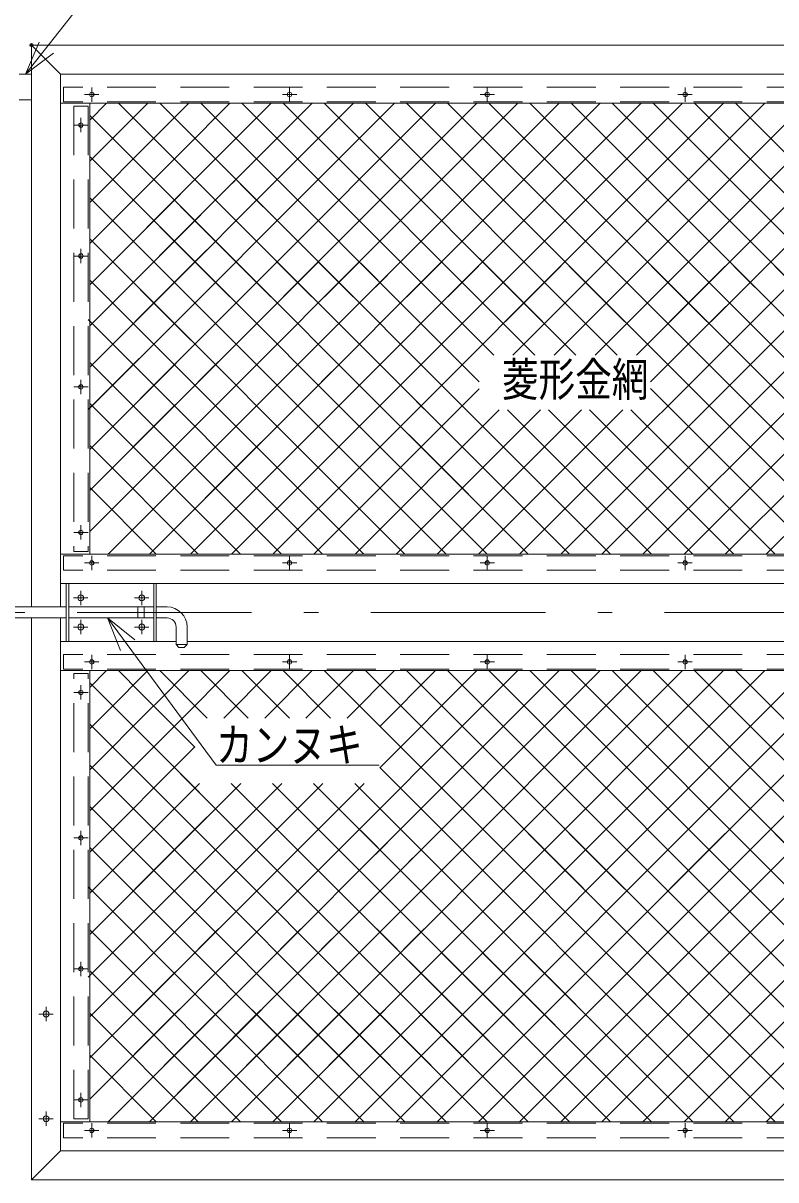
# Model space of a CAD drawing. Units: millimetres, scale not verified. Extents: x -4200 to 4200, y -2970 to 2970.
# Drawn here: x -1206 to 88, y -1244 to 744 of the extents above; entities that cross this region are included whole.
import ezdxf
from ezdxf.enums import TextEntityAlignment as Align

# ---------------------------------------------------------------- set-up
doc = ezdxf.new("R2010")
doc.units = ezdxf.units.MM
doc.header["$LTSCALE"] = 10
doc.header["$PDMODE"] = 32
doc.header["$PDSIZE"] = 5
doc.linetypes.add('USER1', pattern=[12.6, 8.4, -4.2])
doc.linetypes.add('USER2', pattern=[50.5, 30, -9, 2.5, -9])
for name, color, linetype, lineweight in [('0-0_14', 7, 'Continuous', 9), ('0-1_12', 7, 'Continuous', 9), ('0-2_1', 7, 'Continuous', 9), ('0-4_30', 3, 'USER2', 9), ('0-7_2', 4, 'Continuous', 9), ('0-9_16', 7, 'Continuous', 9), ('0-C_4', 7, 'USER1', 9), ('0-D_24', 7, 'Continuous', 9), ('0-E_20', 7, 'Continuous', 9), ('0-F_3', 7, 'Continuous', 9), ('1-9_2網', 2, 'Continuous', 25)]:
    doc.layers.add(name, color=color, linetype=linetype, lineweight=lineweight)
doc.layers.add('0-B_Defpoints', color=7, linetype='Continuous')
doc.styles.add('ＭＳ ゴシック', font='')
doc.styles.get('ＭＳ ゴシック').set_extended_font_data('MS Gothic')

msp = doc.modelspace()

# ---------------------------------------------------------------- linework, layer by layer
at = {"layer": '0-0_14'}
for p, q in [((-1271.78, -259.41), (-1131.78, -259.41)), ((-1127.28, -259.41), (-981.28, -259.41)), ((-976.78, -259.41), (-958.31, -259.41)), ((-1271.78, -278.41), (-1131.78, -278.41)), ((-1127.28, -278.41), (-981.28, -278.41)), ((-976.78, -278.41), (-958.31, -278.41)), ((-942.81, -293.91), (-942.81, -323.91)), ((-923.81, -293.91), (-923.81, -323.91)), ((-942.81, -323.91), (-923.81, -323.91)), ((-942.81, -323.91), (-937.81, -328.91)), ((-928.81, -328.91), (-937.81, -328.91)), ((-928.81, -328.91), (-923.81, -323.91))]:
    msp.add_line(p, q, dxfattribs=at)
at = {"layer": '0-0_14', "linetype": 'USER1'}
for p, q in [((-1008.81, -259.41), (-1008.81, -278.41)), ((-997.81, -259.41), (-997.81, -278.41))]:
    msp.add_line(p, q, dxfattribs=at)
at = {"layer": '0-0_14'}
for radius in [34.5, 15.5]:
    msp.add_arc((-958.31, -293.91), radius, 0, 90, dxfattribs=at)
at = {"layer": '0-1_12'}
for p, q in [((-1131.78, -218.91), (-976.78, -218.91)), ((-1131.78, -318.91), (-1131.78, -218.91)), ((-1127.28, -318.91), (-1127.28, -218.91)), ((-981.28, -218.91), (-981.28, -318.91)), ((-976.78, -218.91), (-976.78, -318.91)), ((-976.78, -318.91), (-1131.78, -318.91))]:
    msp.add_line(p, q, dxfattribs=at)
at = {"layer": '0-2_1'}
for p, q in [((-1201.67, 656.09), (-1178.05, 711.25)), ((-1191.28, 706.09), (715.72, 706.09)), ((-1201.67, 656.09), (-1153.64, 692.05)), ((-1141.28, 656.09), (665.72, 656.09)), ((-1141.28, 606.09), (665.72, 606.09)), ((-1060.51, -278.41), (-1013.62, -315.83)), ((-1060.51, -278.41), (-1038.61, -334.27))]:
    msp.add_line(p, q, dxfattribs=at)
for points in [[(-1201.67, 656.09), (-1062.61, 832.91), (-822.61, 832.91)], [(-1060.51, -278.41), (-873.89, -531.46), (-593.62, -531.46)]]:
    msp.add_lwpolyline(points, dxfattribs=at)
for centre, radius in [((-1087.78, 621.09), 3.75), ((-747.78, 621.09), 3.75), ((-407.78, 621.09), 3.75), ((-67.78, 621.09), 3.75), ((-1106.28, 568.59), 3.75), ((-1106.28, 343.59), 3.75), ((-1106.28, 118.59), 3.75), ((-1106.28, -131.41), 3.75), ((-1087.78, -183.91), 3.75), ((-747.78, -183.91), 3.75), ((-407.78, -183.91), 3.75), ((-67.78, -183.91), 3.75), ((-1106.78, -243.91), 5), ((-1001.78, -243.91), 5), ((-1106.78, -293.91), 5), ((-1001.78, -293.91), 5), ((-1087.78, -353.91), 3.75), ((-747.78, -353.91), 3.75), ((-407.78, -353.91), 3.75), ((-67.78, -353.91), 3.75), ((-1106.28, -406.41), 3.75), ((-1106.28, -656.41), 3.75), ((-1106.28, -881.41), 3.75), ((-1166.28, -958.91), 5), ((-1106.28, -1106.41), 3.75), ((-1166.28, -1138.91), 5), ((-1087.78, -1158.91), 3.75), ((-747.78, -1158.91), 3.75), ((-407.78, -1158.91), 3.75), ((-67.78, -1158.91), 3.75)]:
    msp.add_circle(centre, radius, dxfattribs=at)
at = {"layer": '0-4_30'}
for p, q in [((-1075.47, 621.09), (-1100.08, 621.09)), ((-1087.78, 608.79), (-1087.78, 633.4)), ((-735.47, 621.09), (-760.08, 621.09)), ((-747.78, 608.79), (-747.78, 633.4)), ((-395.47, 621.09), (-420.08, 621.09)), ((-407.78, 608.79), (-407.78, 633.4)), ((-55.47, 621.09), (-80.08, 621.09)), ((-67.78, 608.79), (-67.78, 633.4)), ((-1106.28, 556.29), (-1106.28, 580.9)), ((-1118.58, 568.59), (-1093.97, 568.59)), ((-1118.58, 343.59), (-1093.97, 343.59)), ((-1106.28, 331.29), (-1106.28, 355.9)), ((-1106.28, 106.29), (-1106.28, 130.9)), ((-1118.58, 118.59), (-1093.97, 118.59)), ((-1106.28, -119.1), (-1106.28, -143.71)), ((-1118.58, -131.41), (-1093.97, -131.41)), ((-1087.78, -171.6), (-1087.78, -196.21)), ((-747.78, -171.6), (-747.78, -196.21)), ((-407.78, -171.6), (-407.78, -196.21)), ((-67.78, -171.6), (-67.78, -196.21)), ((-1075.47, -183.91), (-1100.08, -183.91)), ((-735.47, -183.91), (-760.08, -183.91)), ((-395.47, -183.91), (-420.08, -183.91)), ((-55.47, -183.91), (-80.08, -183.91)), ((-1106.78, -256.21), (-1106.78, -231.6)), ((-1001.78, -256.21), (-1001.78, -231.6)), ((-1119.08, -243.91), (-1094.47, -243.91)), ((-1014.08, -243.91), (-989.47, -243.91)), ((-3132.92, -268.91), (727, -268.91)), ((-1119.08, -293.91), (-1094.47, -293.91)), ((-1106.78, -281.6), (-1106.78, -306.21)), ((-1014.08, -293.91), (-989.47, -293.91)), ((-1001.78, -281.6), (-1001.78, -306.21)), ((-1075.47, -353.91), (-1100.08, -353.91)), ((-1087.78, -366.21), (-1087.78, -341.6)), ((-735.47, -353.91), (-760.08, -353.91)), ((-747.78, -366.21), (-747.78, -341.6)), ((-395.47, -353.91), (-420.08, -353.91)), ((-407.78, -366.21), (-407.78, -341.6)), ((-55.47, -353.91), (-80.08, -353.91)), ((-67.78, -366.21), (-67.78, -341.6)), ((-1106.28, -418.71), (-1106.28, -394.1)), ((-1118.58, -406.41), (-1093.97, -406.41)), ((-1106.28, -668.71), (-1106.28, -644.1)), ((-1118.58, -656.41), (-1093.97, -656.41)), ((-1106.28, -893.71), (-1106.28, -869.1)), ((-1118.58, -881.41), (-1093.97, -881.41)), ((-1166.28, -946.6), (-1166.28, -971.21)), ((-1153.97, -958.91), (-1178.58, -958.91)), ((-1118.58, -1106.41), (-1093.97, -1106.41)), ((-1106.28, -1094.1), (-1106.28, -1118.71)), ((-1166.28, -1126.6), (-1166.28, -1151.21)), ((-1153.97, -1138.91), (-1178.58, -1138.91)), ((-1087.78, -1146.6), (-1087.78, -1171.21)), ((-747.78, -1146.6), (-747.78, -1171.21)), ((-407.78, -1146.6), (-407.78, -1171.21)), ((-67.78, -1146.6), (-67.78, -1171.21)), ((-1075.47, -1158.91), (-1100.08, -1158.91)), ((-735.47, -1158.91), (-760.08, -1158.91)), ((-395.47, -1158.91), (-420.08, -1158.91)), ((-55.47, -1158.91), (-80.08, -1158.91))]:
    msp.add_line(p, q, dxfattribs=at)
at = {"layer": '0-7_2'}
for p, q in [((665.72, -1143.91), (-1141.28, -1143.91)), ((665.72, -1193.91), (-1141.28, -1193.91)), ((715.72, -1243.91), (-1191.28, -1243.91))]:
    msp.add_line(p, q, dxfattribs=at)
at = {"layer": '0-9_16'}
for p, q in [((665.72, -168.91), (-1141.28, -168.91)), ((665.72, -218.91), (-1141.28, -218.91)), ((-942.81, -318.91), (-1141.28, -318.91)), ((665.72, -318.91), (-923.31, -318.91)), ((665.72, -368.91), (-1141.28, -368.91))]:
    msp.add_line(p, q, dxfattribs=at)
at = {"layer": '0-B_Defpoints'}
msp.add_point((-1191.28, 706.09), dxfattribs=at)
at = {"layer": '0-C_4'}
for p, q in [((660.67, 633.59), (-1136.28, 633.59)), ((-1136.28, 608.59), (-1136.28, 633.59)), ((660.67, 608.59), (-1136.28, 608.59)), ((-1118.78, 601.09), (-1118.78, -163.91)), ((-1118.78, 601.09), (-1093.78, 601.09)), ((-1093.78, 601.09), (-1093.78, -163.91)), ((660.67, -171.41), (-1136.28, -171.41)), ((-1136.28, -171.41), (-1136.28, -196.41)), ((-1093.78, -163.91), (-1118.78, -163.91)), ((660.67, -196.41), (-1136.28, -196.41)), ((660.67, -341.41), (-1136.28, -341.41)), ((-1136.28, -366.41), (-1136.28, -341.41)), ((660.67, -366.41), (-1136.28, -366.41)), ((-1118.78, -1138.91), (-1118.78, -373.91)), ((-1093.78, -373.91), (-1118.78, -373.91)), ((-1093.78, -1138.91), (-1093.78, -373.91)), ((660.67, -1146.41), (-1136.28, -1146.41)), ((-1136.28, -1146.41), (-1136.28, -1171.41)), ((-1118.78, -1138.91), (-1093.78, -1138.91)), ((660.67, -1171.41), (-1136.28, -1171.41))]:
    msp.add_line(p, q, dxfattribs=at)
at = {"layer": '0-D_24'}
for p, q in [((-1212.28, 656.09), (-1191.28, 656.09)), ((-1191.28, 612.09), (-1212.28, 612.09))]:
    msp.add_line(p, q, dxfattribs=at)
at = {"layer": '0-E_20'}
for p, q in [((-1141.28, 656.09), (-1191.28, 706.09)), ((-1141.28, -1193.91), (-1191.28, -1243.91))]:
    msp.add_line(p, q, dxfattribs=at)
at = {"layer": '0-F_3'}
for p, q in [((-1191.28, -258.91), (-1191.28, 706.09)), ((-1141.28, -258.91), (-1141.28, 656.09)), ((-1091.28, -168.91), (-1091.28, 606.09)), ((-1191.28, -1243.91), (-1191.28, -278.91)), ((-1141.28, -1193.91), (-1141.28, -278.91)), ((-1091.28, -1143.91), (-1091.28, -368.91))]:
    msp.add_line(p, q, dxfattribs=at)
at = {"layer": '1-9_2網'}
for p, q in [((-1091.28, 577.07), (-1062.26, 606.09)), ((-1091.28, 294.23), (-779.41, 606.09)), ((-1091.28, 223.52), (-708.7, 606.09)), ((-1091.28, 152.81), (-637.99, 606.09)), ((-1091.28, 82.09), (-567.28, 606.09)), ((-1091.28, 11.38), (-496.57, 606.09)), ((-1091.28, -59.33), (-425.86, 606.09)), ((-1091.28, -130.04), (-355.15, 606.09)), ((-1059.44, -168.91), (-284.44, 606.09)), ((-1003.73, 568.2), (-1041.62, 606.09)), ((-1019.92, 577.72), (-991.54, 606.09)), ((-988.73, -168.91), (-213.73, 606.09)), ((-975.39, 551.53), (-920.83, 606.09)), ((-195.91, -168.91), (-970.91, 606.09)), ((-930.87, 525.35), (-850.12, 606.09)), ((-918.02, -168.91), (-143.02, 606.09)), ((-421.68, 127.57), (-900.2, 606.09)), ((-847.31, -168.91), (-72.31, 606.09)), ((-396.76, 173.37), (-829.49, 606.09)), ((-776.6, -168.91), (-1.6, 606.09)), ((-326.05, 173.37), (-758.78, 606.09)), ((-255.34, 173.37), (-688.07, 606.09)), ((-184.63, 173.37), (-617.36, 606.09)), ((228.35, -168.91), (-546.65, 606.09)), ((299.07, -168.91), (-475.93, 606.09)), ((369.78, -168.91), (-405.22, 606.09)), ((-363.61, 173.37), (69.12, 606.09)), ((-352.33, -168.91), (422.67, 606.09)), ((440.49, -168.91), (-334.51, 606.09)), ((-292.9, 173.37), (139.83, 606.09)), ((-281.62, -168.91), (493.38, 606.09)), ((511.2, -168.91), (-263.8, 606.09)), ((-222.19, 173.37), (210.54, 606.09)), ((-210.91, -168.91), (564.09, 606.09)), ((581.91, -168.91), (-193.09, 606.09)), ((-151.48, 173.37), (281.25, 606.09)), ((-126.93, 127.21), (351.96, 606.09)), ((615.72, -132.01), (-122.38, 606.09)), ((615.72, -61.3), (-51.67, 606.09)), ((615.72, 9.41), (19.04, 606.09)), ((-779.83, 273.59), (-1091.28, 585.04)), ((-337.33, -168.91), (-1091.28, 585.04)), ((-779.83, 273.59), (-1091.28, 585.04)), ((-1029.41, 568.23), (-1019.92, 577.72)), ((-140.2, -168.91), (615.72, 587.01)), ((-1091.28, 506.36), (-1029.41, 568.23)), ((-967.1, 531.58), (-1003.73, 568.2)), ((-1091.28, 435.65), (-984.89, 542.04)), ((-984.89, 542.04), (-975.39, 551.53)), ((-266.62, -168.91), (-967.1, 531.58)), ((-940.37, 515.85), (-930.87, 525.35)), ((-1091.28, 364.94), (-940.37, 515.85)), ((-408.04, -168.91), (-1091.28, 514.33)), ((-850.54, 273.59), (-1091.28, 514.33)), ((-895.84, 489.66), (-886.35, 499.16)), ((-69.49, -168.91), (615.72, 516.3)), ((-1091.28, 294.23), (-895.84, 489.66)), ((-533.2, 428.04), (-471.43, 489.81)), ((-1091.28, 223.52), (-851.32, 463.47)), ((-851.32, 463.47), (-841.82, 472.97)), ((-795.4, 430.58), (-832.02, 467.2)), ((-478.75, -168.91), (-1091.28, 443.62)), ((-917.62, 269.96), (-1091.28, 443.62)), ((1.22, -168.91), (615.72, 445.59)), ((-792.86, 428.04), (-795.4, 430.58)), ((-549.46, -168.91), (-1091.28, 372.91)), ((-917.62, 199.25), (-1091.28, 372.91)), ((71.93, -168.91), (615.72, 374.88)), ((-1012.99, 231.09), (-890.04, 354.05)), ((-313.07, 231.09), (-421.21, 339.24)), ((-899.78, 273.59), (-839.03, 334.34)), ((-829.07, 273.59), (-768.32, 334.34)), ((-709.12, 273.59), (-769.87, 334.34)), ((-758.36, 273.59), (-697.61, 334.34)), ((-638.41, 273.59), (-699.16, 334.34)), ((-687.65, 273.59), (-626.9, 334.34)), ((-687.65, 273.59), (-626.9, 334.34)), ((-687.65, 273.59), (-628.71, 332.53)), ((-628.71, 332.53), (-626.9, 334.34)), ((-616.94, 273.59), (-556.19, 334.34)), ((-616.94, 273.59), (-556.19, 334.34)), ((-496.99, 273.59), (-557.74, 334.34)), ((-546.23, 273.59), (-485.48, 334.34)), ((-546.23, 273.59), (-485.48, 334.34)), ((-383.78, 231.09), (-487.03, 334.34)), ((-475.52, 273.59), (-422.85, 326.26)), ((-441.12, 237.28), (-352.14, 326.26)), ((-313.07, 231.09), (-408.23, 326.26)), ((-376.6, 231.09), (-281.43, 326.26)), ((-242.36, 231.09), (-337.52, 326.26)), ((-305.88, 231.09), (-210.72, 326.26)), ((-171.65, 231.09), (-266.81, 326.26)), ((-235.17, 231.09), (-140.01, 326.26)), ((-100.93, 231.09), (-196.1, 326.26)), ((-164.46, 231.09), (-69.3, 326.26)), ((-30.22, 231.09), (-125.39, 326.26)), ((-93.75, 231.09), (1.41, 326.26)), ((40.49, 231.09), (-54.68, 326.26)), ((-23.04, 231.09), (72.12, 326.26)), ((89.76, 252.53), (16.03, 326.26)), ((134.27, 278.73), (86.74, 326.26)), ((-620.17, -168.91), (-1091.28, 302.2)), ((-616.94, 273.59), (-584.18, 306.35)), ((-584.18, 306.35), (-574.69, 315.84)), ((-546.23, 273.59), (-539.66, 280.16)), ((-539.66, 280.16), (-530.17, 289.65)), ((-1093.78, 79.59), (-917.62, 255.75)), ((-942.28, 231.09), (-917.62, 255.75)), ((-1090.88, 231.09), (-1091.28, 231.49)), ((-454.49, 231.09), (-456.61, 233.21)), ((-454.49, 231.09), (-456.61, 233.21)), ((-396.76, 173.37), (-456.61, 233.21)), ((-447.31, 231.09), (-441.12, 237.28)), ((-1091.28, 11.38), (-917.62, 185.04)), ((-1091.28, 11.38), (-917.62, 185.04)), ((-761.6, -168.91), (-1091.28, 160.78)), ((-904.66, 127.3), (-869.61, 162.34)), ((-833.94, 127.3), (-798.9, 162.34)), ((-833.94, 127.3), (-798.9, 162.34)), ((-833.94, 127.3), (-798.9, 162.34)), ((-833.94, 127.3), (-798.9, 162.34)), ((-763.23, 127.3), (-728.19, 162.34)), ((-692.52, 127.3), (-657.48, 162.34)), ((-621.81, 127.3), (-586.77, 162.34)), ((-562.82, 127.3), (-597.87, 162.34)), ((-562.82, 127.3), (-597.87, 162.34)), ((-551.1, 127.3), (-516.06, 162.34)), ((-195.91, -168.91), (-527.16, 162.34)), ((-421.68, 127.57), (-456.61, 162.5)), ((-421.68, 127.57), (-456.61, 162.5)), ((-705.88, -168.91), (-421.68, 115.3)), ((-516.62, 81.09), (-542.34, 106.81)), ((-516.62, 81.09), (-542.34, 106.81)), ((-266.62, -168.91), (-542.34, 106.81)), ((157.64, -168.91), (-126.93, 115.66)), ((-832.31, -168.91), (-1091.28, 90.07)), ((-1091.28, -59.33), (-943.65, 88.3)), ((-1091.28, -59.33), (-943.65, 88.3)), ((-635.17, -168.91), (-387.07, 79.2)), ((-564.46, -168.91), (-316.36, 79.2)), ((-493.75, -168.91), (-245.65, 79.2)), ((-423.04, -168.91), (-174.94, 79.2)), ((-125.2, -168.91), (-373.3, 79.2)), ((-125.2, -168.91), (-373.3, 79.2)), ((-54.49, -168.91), (-302.59, 79.2)), ((-54.49, -168.91), (-302.59, 79.2)), ((16.22, -168.91), (-231.88, 79.2)), ((86.93, -168.91), (-161.17, 79.2)), ((-1091.28, -130.04), (-938.23, 23.01)), ((-1059.44, -168.91), (-867.52, 23.01)), ((-988.73, -168.91), (-796.81, 23.01)), ((-918.02, -168.91), (-726.1, 23.01)), ((-847.31, -168.91), (-655.39, 23.01)), ((-620.17, -168.91), (-812.09, 23.01)), ((-776.6, -168.91), (-584.68, 23.01)), ((-549.46, -168.91), (-741.38, 23.01)), ((-478.75, -168.91), (-670.67, 23.01)), ((-408.04, -168.91), (-599.96, 23.01)), ((-337.33, -168.91), (-542.34, 36.1)), ((-904.58, -168.91), (-1091.28, 17.79)), ((-976.85, -168.91), (-1091.28, -54.48)), ((-1091.28, -397.93), (-1062.26, -368.91)), ((-1091.28, -1105.04), (-355.15, -368.91)), ((-1059.44, -1143.91), (-284.44, -368.91)), ((-1019.92, -397.28), (-991.54, -368.91)), ((-988.73, -1143.91), (-213.73, -368.91)), ((-975.39, -423.47), (-920.83, -368.91)), ((-889.37, -450.45), (-970.91, -368.91)), ((-930.87, -449.65), (-850.12, -368.91)), ((-918.02, -1143.91), (-143.02, -368.91)), ((-818.66, -450.45), (-900.2, -368.91)), ((-860.95, -450.45), (-779.41, -368.91)), ((-847.31, -1143.91), (-72.31, -368.91)), ((-747.95, -450.45), (-829.49, -368.91)), ((-790.24, -450.45), (-708.7, -368.91)), ((-776.6, -1143.91), (-1.6, -368.91)), ((-677.24, -450.45), (-758.78, -368.91)), ((-719.53, -450.45), (-637.99, -368.91)), ((-705.88, -1143.91), (69.12, -368.91)), ((86.93, -1143.91), (-688.07, -368.91)), ((-648.82, -450.45), (-567.28, -368.91)), ((-635.17, -1143.91), (139.83, -368.91)), ((157.64, -1143.91), (-617.36, -368.91)), ((-592.62, -464.95), (-496.57, -368.91)), ((-592.62, -535.67), (-425.86, -368.91)), ((-564.46, -1143.91), (210.54, -368.91)), ((228.35, -1143.91), (-546.65, -368.91)), ((-493.75, -1143.91), (281.25, -368.91)), ((299.07, -1143.91), (-475.93, -368.91)), ((-423.04, -1143.91), (351.96, -368.91)), ((369.78, -1143.91), (-405.22, -368.91)), ((-352.33, -1143.91), (422.67, -368.91)), ((440.49, -1143.91), (-334.51, -368.91)), ((-281.62, -1143.91), (493.38, -368.91)), ((511.2, -1143.91), (-263.8, -368.91)), ((-210.91, -1143.91), (564.09, -368.91)), ((581.91, -1143.91), (-193.09, -368.91)), ((615.72, -1107.01), (-122.38, -368.91)), ((615.72, -1036.3), (-51.67, -368.91)), ((615.72, -965.59), (19.04, -368.91)), ((-779.83, -701.41), (-1091.28, -389.96)), ((-337.33, -1143.91), (-1091.28, -389.96)), ((-779.83, -701.41), (-1091.28, -389.96)), ((-1029.41, -406.77), (-1019.92, -397.28)), ((-140.2, -1143.91), (615.72, -387.99)), ((-1091.28, -468.64), (-1029.41, -406.77)), ((-1091.28, -539.35), (-984.89, -432.96)), ((-984.89, -432.96), (-975.39, -423.47)), ((-910.38, -500.15), (-967.1, -443.42)), ((-940.37, -459.15), (-930.87, -449.65)), ((-1091.28, -610.06), (-940.37, -459.15)), ((-408.04, -1143.91), (-1091.28, -460.67)), ((-850.54, -701.41), (-1091.28, -460.67)), ((-69.49, -1143.91), (615.72, -458.7)), ((-533.2, -546.96), (-471.43, -485.19)), ((-1091.28, -680.77), (-910.38, -499.87)), ((-1091.28, -680.77), (-910.38, -499.87)), ((-478.75, -1143.91), (-1091.28, -531.38)), ((-917.62, -705.04), (-1091.28, -531.38)), ((16.22, -1143.91), (-592.62, -535.07)), ((1.22, -1143.91), (615.72, -529.41)), ((-1091.28, -751.48), (-902.43, -562.63)), ((-1091.28, -751.48), (-902.43, -562.63)), ((-1091.28, -822.19), (-831.72, -562.63)), ((-1091.28, -892.91), (-761.01, -562.63)), ((-1091.28, -963.62), (-690.3, -562.63)), ((-1091.28, -1034.33), (-619.58, -562.63)), ((-266.62, -1143.91), (-847.9, -562.63)), ((-195.91, -1143.91), (-777.18, -562.63)), ((-125.2, -1143.91), (-706.47, -562.63)), ((-54.49, -1143.91), (-635.76, -562.63)), ((-549.46, -1143.91), (-1091.28, -602.09)), ((-917.62, -775.75), (-1091.28, -602.09)), ((71.93, -1143.91), (615.72, -600.12)), ((-1012.99, -743.91), (-890.04, -620.95)), ((-313.07, -743.91), (-421.21, -635.76)), ((-899.78, -701.41), (-839.03, -640.66)), ((-829.07, -701.41), (-768.32, -640.66)), ((-709.12, -701.41), (-769.87, -640.66)), ((-758.36, -701.41), (-697.61, -640.66)), ((-638.41, -701.41), (-699.16, -640.66)), ((-687.65, -701.41), (-626.9, -640.66)), ((-687.65, -701.41), (-626.9, -640.66)), ((-687.65, -701.41), (-628.71, -642.47)), ((-628.71, -642.47), (-626.9, -640.66)), ((-616.94, -701.41), (-556.19, -640.66)), ((-616.94, -701.41), (-556.19, -640.66)), ((-496.99, -701.41), (-557.74, -640.66)), ((-546.23, -701.41), (-485.48, -640.66)), ((-546.23, -701.41), (-485.48, -640.66)), ((-383.78, -743.91), (-487.03, -640.66)), ((-475.52, -701.41), (-422.85, -648.74)), ((-441.12, -737.72), (-352.14, -648.74)), ((-313.07, -743.91), (-408.23, -648.74)), ((-376.6, -743.91), (-281.43, -648.74)), ((-242.36, -743.91), (-337.52, -648.74)), ((-305.88, -743.91), (-210.72, -648.74)), ((-171.65, -743.91), (-266.81, -648.74)), ((-235.17, -743.91), (-140.01, -648.74)), ((-100.93, -743.91), (-196.1, -648.74)), ((-164.46, -743.91), (-69.3, -648.74)), ((-30.22, -743.91), (-125.39, -648.74)), ((-93.75, -743.91), (1.41, -648.74)), ((40.49, -743.91), (-54.68, -648.74)), ((-23.04, -743.91), (72.12, -648.74)), ((89.76, -722.47), (16.03, -648.74)), ((134.27, -696.27), (86.74, -648.74)), ((-620.17, -1143.91), (-1091.28, -672.8)), ((-616.94, -701.41), (-584.18, -668.65)), ((-584.18, -668.65), (-574.69, -659.16)), ((-546.23, -701.41), (-539.66, -694.84)), ((-539.66, -694.84), (-530.17, -685.35)), ((-1093.78, -895.41), (-917.62, -719.25)), ((-942.28, -743.91), (-917.62, -719.25)), ((-1090.88, -743.91), (-1091.28, -743.51)), ((-454.49, -743.91), (-456.61, -741.79)), ((-454.49, -743.91), (-456.61, -741.79)), ((-54.49, -1143.91), (-456.61, -741.79)), ((-447.31, -743.91), (-441.12, -737.72)), ((-1091.28, -963.62), (-917.62, -789.96)), ((-1091.28, -963.62), (-917.62, -789.96)), ((-761.6, -1143.91), (-1091.28, -814.22)), ((-904.66, -847.7), (-869.61, -812.66)), ((-833.94, -847.7), (-798.9, -812.66)), ((-833.94, -847.7), (-798.9, -812.66)), ((-833.94, -847.7), (-798.9, -812.66)), ((-833.94, -847.7), (-798.9, -812.66)), ((-763.23, -847.7), (-728.19, -812.66)), ((-692.52, -847.7), (-657.48, -812.66)), ((-621.81, -847.7), (-586.77, -812.66)), ((-562.82, -847.7), (-597.87, -812.66)), ((-562.82, -847.7), (-597.87, -812.66)), ((-551.1, -847.7), (-516.06, -812.66)), ((-195.91, -1143.91), (-527.16, -812.66)), ((-375.2, -893.91), (-456.61, -812.5)), ((-125.2, -1143.91), (-456.61, -812.5)), ((-516.62, -893.91), (-542.34, -868.19)), ((-516.62, -893.91), (-542.34, -868.19)), ((-266.62, -1143.91), (-542.34, -868.19)), ((-832.31, -1143.91), (-1091.28, -884.93)), ((-1091.28, -1034.33), (-943.65, -886.7)), ((-1091.28, -1034.33), (-943.65, -886.7)), ((-1091.28, -1105.04), (-938.23, -951.99)), ((-1059.44, -1143.91), (-867.52, -951.99)), ((-988.73, -1143.91), (-796.81, -951.99)), ((-918.02, -1143.91), (-726.1, -951.99)), ((-847.31, -1143.91), (-655.39, -951.99)), ((-620.17, -1143.91), (-812.09, -951.99)), ((-776.6, -1143.91), (-584.68, -951.99)), ((-549.46, -1143.91), (-741.38, -951.99)), ((-478.75, -1143.91), (-670.67, -951.99)), ((-408.04, -1143.91), (-599.96, -951.99)), ((-337.33, -1143.91), (-542.34, -938.9)), ((-904.58, -1143.91), (-1091.28, -957.21)), ((-976.85, -1143.91), (-1091.28, -1029.48))]:
    msp.add_line(p, q, dxfattribs=at)
for points in [[(-816.05, 428.04), (-806.8, 437.29), (-797.3, 446.78)], [(-567.7, 273.59), (-623.69, 329.58), (-628.45, 334.34)], [(-690.88, -168.91), (-1091.28, 231.49), (-1093.78, 233.99)], [(-967.1, -443.42), (-1003.73, -406.8), (-1041.62, -368.91)], [(-567.7, -701.41), (-623.69, -645.42), (-628.45, -640.66)], [(-690.88, -1143.91), (-1091.28, -743.51), (-1093.78, -741.01)]]:
    msp.add_lwpolyline(points, dxfattribs=at)

# ---------------------------------------------------------------- texts
at = {"layer": '0-2_1', "style": 'ＭＳ ゴシック', "width": 0.8}
for s, height, p in [('菱形金網   ', 57.73, (-382.69, 85.37)), ('カンヌキ', 57.7, (-873.89, -542.57))]:
    msp.add_text(s, height=height, dxfattribs=at).set_placement(p, align=Align.BOTTOM_LEFT)

doc.saveas('drawing.dxf')
